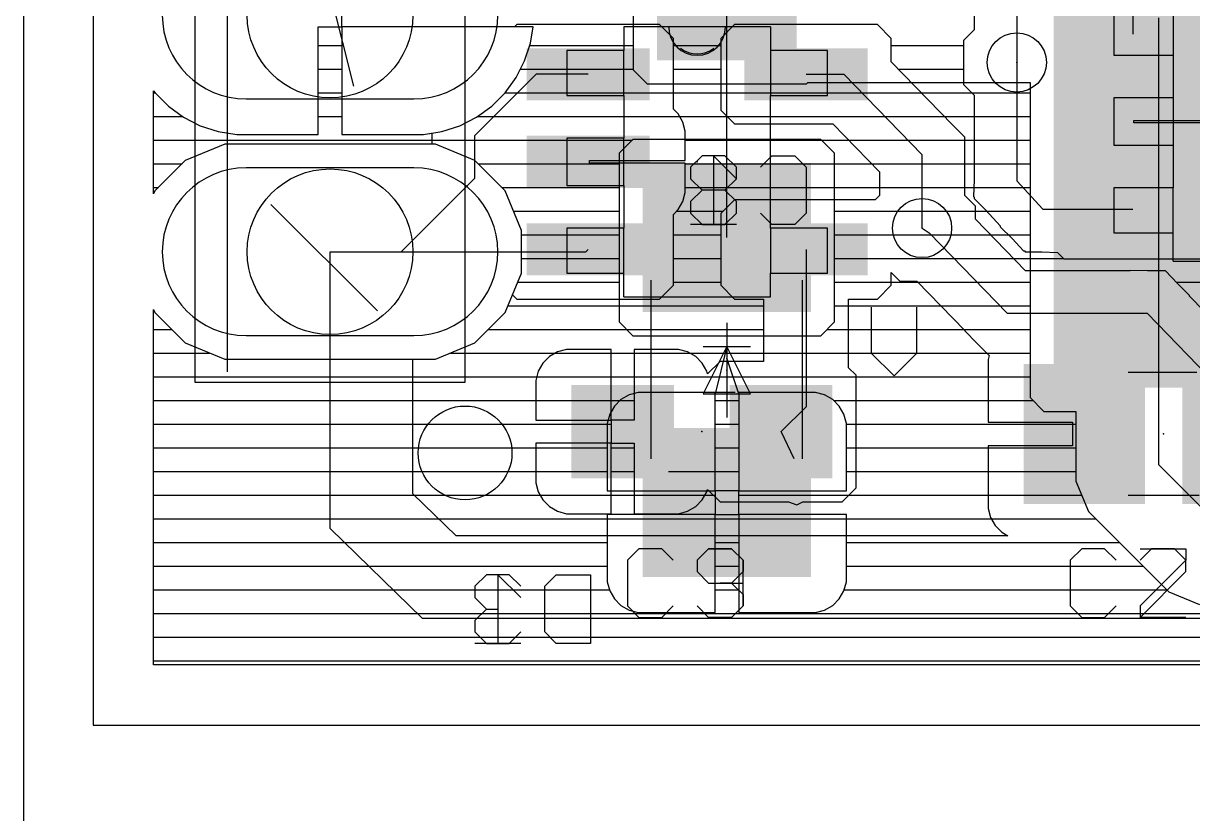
# Model space of a CAD drawing. Extents: x 0 to 50.7, y 0 to 50.
# Drawn here: x 0 to 12.54, y 32.65 to 41.13 of the extents above; entities that cross this region are included whole.
import ezdxf

# ---------------------------------------------------------------- set-up
doc = ezdxf.new("R2010")
doc.units = 0
for name, color, linetype in [('1', 14, 'CONTINUOUS'), ('125', 2, 'CONTINUOUS'), ('126', 214, 'CONTINUOUS'), ('16', 174, 'CONTINUOUS'), ('17', 94, 'CONTINUOUS'), ('18', 94, 'CONTINUOUS'), ('19', 54, 'CONTINUOUS'), ('20', 178, 'CONTINUOUS'), ('21', 251, 'CONTINUOUS'), ('22', 251, 'CONTINUOUS'), ('23', 178, 'CONTINUOUS'), ('24', 178, 'CONTINUOUS'), ('25', 251, 'CONTINUOUS'), ('26', 251, 'CONTINUOUS'), ('51', 251, 'CONTINUOUS'), ('52', 251, 'CONTINUOUS')]:
    doc.layers.add(name, color=color, linetype=linetype)

# ---------------------------------------------------------------- blocks, each defined once
blk = doc.blocks.new('PIE')
blk.add_circle((0, 0), 0.5)
blk = doc.blocks.new('RECT')
blk.add_solid([(-0.5, -0.5), (0.5, -0.5), (-0.5, 0.5), (0.5, 0.5)])
blk = doc.blocks.new('LONGP100')
blk.add_lwpolyline([(-0.5, -0.5), (0.5, -0.5, 1), (0.5, 0.5), (-0.5, 0.5, 1)], format="xyb", close=True)
blk = doc.blocks.new('ROUNDV')
blk.add_circle((0, 0), 0.5)

msp = doc.modelspace()

# ---------------------------------------------------------------- linework, layer by layer
at = {"layer": '1'}
for p, q in [((11.9002, 41.803), (11.9002, 41.0156)), ((10.1984, 41.4082), (10.1984, 41.0618)), ((3.4166, 41.0918), (3.4166, 41.3458)), ((10.6556, 41.2188), (10.6556, 40.7108)), ((3.1626, 39.9378), (3.1626, 41.0918)), ((3.1626, 41.0918), (3.4166, 41.0918)), ((5.2672, 41.0918), (3.4166, 41.0918)), ((3.4166, 41.0918), (3.4166, 39.9378)), ((5.2926, 41.1172), (5.2672, 41.0918)), ((6.8238, 41.1172), (5.2926, 41.1172)), ((6.9726, 40.9684), (6.8238, 41.1172)), ((7.6294, 41.1172), (7.4806, 40.9684)), ((9.1606, 41.1172), (7.6294, 41.1172)), ((9.3094, 40.9684), (9.1606, 41.1172)), ((10.1984, 41.0618), (10.0841, 40.9475)), ((3.1626, 40.894), (3.4166, 40.894)), ((6.9726, 40.2082), (6.9726, 40.9684)), ((6.9726, 40.894), (7.4806, 40.894)), ((7.4806, 40.9684), (7.4806, 40.1992)), ((9.3094, 40.7169), (9.3094, 40.9684)), ((9.3094, 40.894), (10.0841, 40.894)), ((10.0841, 40.9475), (10.0841, 40.4741)), ((3.1626, 40.64), (3.4166, 40.64)), ((6.9726, 40.64), (7.4806, 40.64)), ((9.9653, 40.0411), (9.3094, 40.7169)), ((9.384, 40.64), (10.0841, 40.64)), ((10.6556, 40.7108), (10.6556, 39.4408)), ((5.4994, 40.5838), (4.839, 39.9234)), ((6.0582, 40.5838), (5.4994, 40.5838)), ((8.395, 40.5838), (8.8014, 40.5838)), ((8.8014, 40.5838), (9.6396, 39.7202)), ((1.3973, 39.2987), (1.3973, 40.4052)), ((1.3973, 40.4052), (1.4125, 40.3843)), ((1.3973, 40.386), (1.4113, 40.386)), ((1.4125, 40.3843), (1.5551, 40.2417)), ((3.1626, 40.386), (3.4166, 40.386)), ((6.9726, 40.386), (7.4806, 40.386)), ((9.6305, 40.386), (10.1722, 40.386)), ((10.0841, 40.4741), (10.1984, 40.3598)), ((10.1984, 40.3598), (10.1984, 39.4507)), ((1.5551, 40.2417), (1.7182, 40.1232)), ((7.0235, 40.1573), (6.9726, 40.2082)), ((7.0736, 40.0705), (7.0235, 40.1573)), ((7.4806, 40.1992), (7.6294, 40.0504)), ((1.3973, 40.132), (1.7061, 40.132)), ((1.7182, 40.1232), (1.8979, 40.0316)), ((1.8979, 40.0316), (2.0896, 39.9693)), ((3.1626, 40.132), (3.4166, 40.132)), ((7.0381, 40.132), (7.5478, 40.132)), ((7.0996, 39.9736), (7.0736, 40.0705)), ((7.6294, 40.0504), (8.682, 40.0504)), ((8.682, 40.0504), (9.1824, 39.5348)), ((9.877, 40.132), (10.1984, 40.132)), ((10.0968, 39.9096), (9.9653, 40.0411)), ((11.9129, 40.0631), (11.9129, 40.0885)), ((11.9129, 40.0885), (12.9162, 40.0885)), ((12.9162, 40.0631), (11.9129, 40.0631)), ((2.0896, 39.9693), (2.2888, 39.9378)), ((2.2888, 39.9378), (3.1626, 39.9378)), ((3.4166, 39.9378), (4.2904, 39.9378)), ((4.2904, 39.9378), (4.3818, 39.9523)), ((4.3818, 39.9523), (4.3818, 39.8328)), ((4.839, 39.9234), (4.839, 39.4662)), ((7.0996, 39.6567), (7.0996, 39.9736)), ((10.0968, 39.9056), (10.0968, 39.9096)), ((10.0996, 39.9027), (10.0968, 39.9056)), ((10.0968, 39.7168), (10.0996, 39.9027)), ((1.3973, 39.878), (4.3818, 39.878)), ((2.1601, 39.8328), (1.7359, 39.6571)), ((4.3818, 39.8328), (2.1601, 39.8328)), ((7.0996, 39.878), (8.8493, 39.878)), ((10.0992, 39.878), (10.1984, 39.878)), ((1.7359, 39.6571), (1.4113, 39.3325)), ((6.0709, 39.6313), (6.0709, 39.6567)), ((6.0709, 39.6567), (7.0996, 39.6567)), ((9.6396, 38.9328), (9.6396, 39.7202)), ((10.0968, 39.2838), (10.0968, 39.7168)), ((1.3973, 39.624), (1.7028, 39.624)), ((7.0996, 39.6313), (6.0709, 39.6313)), ((7.0996, 39.3144), (7.0996, 39.6313)), ((7.0996, 39.624), (9.0958, 39.624)), ((9.1824, 39.5348), (9.1824, 39.2838)), ((10.0968, 39.624), (10.1984, 39.624)), ((4.839, 39.4662), (4.0516, 38.6788)), ((10.1984, 39.4507), (10.1906, 39.2715)), ((10.6556, 39.4408), (10.935, 39.136)), ((1.3973, 39.37), (1.4488, 39.37)), ((1.4113, 39.3325), (1.3973, 39.2987)), ((7.0736, 39.2175), (7.0996, 39.3144)), ((7.0996, 39.37), (9.1824, 39.37)), ((9.1824, 39.2838), (9.1362, 39.2376)), ((10.0968, 39.37), (10.1949, 39.37)), ((10.2111, 39.1695), (10.0968, 39.2838)), ((10.1906, 39.2715), (10.1984, 39.263)), ((10.1984, 39.263), (10.1984, 39.2514)), ((6.9726, 39.0798), (7.0235, 39.1307)), ((7.0235, 39.1307), (7.0736, 39.2175)), ((7.6294, 39.2376), (7.4806, 39.0888)), ((9.1362, 39.2376), (7.6294, 39.2376)), ((10.1984, 39.2514), (10.3253, 39.1245)), ((10.2111, 39.0281), (10.2111, 39.1695)), ((10.935, 39.136), (11.9002, 39.136)), ((6.9726, 38.3196), (6.9726, 39.0798)), ((7.0088, 39.116), (7.5078, 39.116)), ((7.4806, 39.0888), (7.4806, 38.3196)), ((10.2111, 39.116), (10.3331, 39.116)), ((10.7474, 38.4756), (10.2111, 39.0281)), ((10.3253, 39.1245), (10.4778, 38.9582)), ((9.6396, 38.9328), (9.7158, 38.882)), ((9.7158, 38.882), (10.554, 38.0184)), ((10.4778, 38.9582), (10.4778, 38.9466)), ((10.4778, 38.9466), (10.6047, 38.8197)), ((6.9726, 38.862), (7.4806, 38.862)), ((10.3723, 38.862), (10.5624, 38.862)), ((10.6047, 38.8197), (10.7259, 38.6875)), ((3.2896, 35.707), (3.2896, 38.6788)), ((3.2896, 38.6788), (4.0516, 38.6788)), ((4.0516, 38.6788), (6.0328, 38.6788)), ((6.0328, 38.6788), (6.0582, 38.7042)), ((8.395, 38.7042), (8.395, 37.016)), ((10.7259, 38.6875), (10.7375, 38.687)), ((10.7375, 38.687), (10.7456, 38.6788)), ((10.7456, 38.6788), (10.9251, 38.6788)), ((10.9251, 38.6788), (11.091, 38.6716)), ((11.091, 38.6716), (11.16, 38.6026)), ((6.9726, 38.608), (7.4806, 38.608)), ((10.6189, 38.608), (11.1546, 38.608)), ((11.16, 38.6026), (12.6404, 38.6026)), ((9.3094, 38.3196), (9.3094, 38.4548)), ((9.3094, 38.4548), (9.4029, 38.3613)), ((11.8676, 38.4756), (10.7474, 38.4756)), ((11.8707, 38.4786), (11.8676, 38.4756)), ((12.0564, 38.4756), (11.8707, 38.4786)), ((12.242, 38.4756), (12.0564, 38.4756)), ((12.2451, 38.4725), (12.242, 38.4756)), ((12.2494, 38.4724), (12.2451, 38.4725)), ((12.3785, 38.339), (12.2494, 38.4724)), ((6.8238, 38.1708), (6.9726, 38.3196)), ((6.9726, 38.354), (7.4806, 38.354)), ((7.4806, 38.3196), (7.6294, 38.1708)), ((9.1606, 38.1708), (9.3094, 38.3196)), ((9.3094, 38.354), (9.5911, 38.354)), ((9.4029, 38.3613), (9.584, 38.3613)), ((9.584, 38.3613), (10.0968, 37.833)), ((12.3641, 38.354), (12.9924, 38.354)), ((12.5098, 38.2078), (12.3785, 38.339)), ((5.1679, 38.0251), (5.2471, 38.2163)), ((5.2471, 38.2163), (5.2926, 38.1708)), ((5.2926, 38.1708), (6.8238, 38.1708)), ((7.6294, 38.1708), (7.9378, 38.1708)), ((7.9378, 38.1708), (7.9378, 37.5024)), ((8.8522, 37.4328), (8.8522, 38.1708)), ((8.8522, 38.1708), (9.1606, 38.1708)), ((12.5098, 38.2034), (12.5098, 38.2078)), ((12.9708, 37.727), (12.5098, 38.2034)), ((4.8433, 37.7005), (5.1679, 38.0251)), ((5.1989, 38.1), (7.9378, 38.1)), ((8.8522, 38.1), (9.8377, 38.1)), ((10.554, 38.0184), (12.0526, 38.0184)), ((12.0526, 38.0184), (12.8146, 37.231)), ((4.9888, 37.846), (7.9378, 37.846)), ((8.8522, 37.846), (10.0842, 37.846)), ((10.0968, 37.833), (10.0968, 37.829)), ((10.0968, 37.829), (10.2284, 37.6974)), ((4.4191, 37.5248), (4.8433, 37.7005)), ((5.8272, 37.6294), (5.7303, 37.6034)), ((6.3044, 37.6294), (5.8272, 37.6294)), ((6.3044, 36.8714), (6.3044, 37.6294)), ((7.0276, 37.6294), (6.5504, 37.6294)), ((6.5504, 37.6294), (6.5504, 36.8714)), ((7.1245, 37.6034), (7.0276, 37.6294)), ((10.2284, 37.6974), (10.3578, 37.5641)), ((4.1786, 36.082), (4.1786, 37.5248)), ((4.1786, 37.5248), (4.4191, 37.5248)), ((4.5814, 37.592), (5.7105, 37.592)), ((5.6435, 37.5533), (5.5725, 37.4823)), ((5.7303, 37.6034), (5.6435, 37.5533)), ((6.3044, 37.592), (6.5504, 37.592)), ((7.2113, 37.5533), (7.1245, 37.6034)), ((7.1443, 37.592), (7.9378, 37.592)), ((7.2823, 37.4823), (7.2113, 37.5533)), ((7.4722, 37.5024), (7.3394, 37.3696)), ((7.9378, 37.5024), (7.4722, 37.5024)), ((8.8522, 37.592), (10.3307, 37.592)), ((10.3604, 37.564), (10.3494, 37.5232)), ((10.3494, 37.5232), (10.3494, 36.85)), ((10.3578, 37.5641), (10.3604, 37.564)), ((5.5224, 37.3955), (5.4964, 37.2986)), ((5.5725, 37.4823), (5.5224, 37.3955)), ((7.3324, 37.3955), (7.2823, 37.4823)), ((7.3394, 37.3696), (7.3324, 37.3955)), ((8.9314, 37.3536), (8.8522, 37.4328)), ((4.1786, 37.338), (5.507, 37.338)), ((5.4964, 37.2986), (5.4964, 36.8714)), ((6.3044, 37.338), (6.5504, 37.338)), ((8.9314, 36.1432), (8.9314, 37.3536)), ((8.9314, 37.338), (10.3494, 37.338)), ((4.1786, 37.084), (5.4964, 37.084)), ((6.3044, 37.084), (6.5504, 37.084)), ((8.395, 37.016), (8.1274, 36.7484)), ((8.9314, 37.084), (10.3494, 37.084)), ((4.1786, 36.83), (6.3044, 36.83)), ((5.4964, 36.8714), (6.3044, 36.8714)), ((6.5504, 36.8714), (6.3044, 36.8714)), ((6.3044, 36.8714), (6.3044, 36.6254)), ((8.268, 36.4572), (8.1274, 36.7484)), ((8.9314, 36.83), (11.2534, 36.83)), ((10.3494, 36.85), (11.2534, 36.85)), ((11.2534, 36.85), (11.2534, 36.596)), ((6.3044, 36.6254), (5.4964, 36.6254)), ((5.4964, 36.6254), (5.4964, 36.1982)), ((6.3044, 35.8674), (6.3044, 36.6254)), ((6.3044, 36.6254), (6.5504, 36.6254)), ((6.5504, 36.6254), (6.5504, 35.8674)), ((4.1786, 36.576), (5.4964, 36.576)), ((6.3044, 36.576), (6.5504, 36.576)), ((8.9314, 36.576), (10.3494, 36.576)), ((11.2534, 36.596), (10.3494, 36.596)), ((10.3494, 36.596), (10.3494, 35.9228)), ((4.1786, 36.322), (5.4964, 36.322)), ((6.3044, 36.322), (6.5504, 36.322)), ((8.9314, 36.322), (10.3494, 36.322)), ((5.4964, 36.1982), (5.5224, 36.1013)), ((7.3324, 36.1013), (7.3394, 36.1272)), ((7.3394, 36.1272), (7.4722, 35.9944)), ((8.7826, 35.9944), (8.9314, 36.1432)), ((4.6417, 35.6308), (4.1786, 36.082)), ((4.193, 36.068), (5.5416, 36.068)), ((5.5224, 36.1013), (5.5725, 36.0145)), ((5.5725, 36.0145), (5.6435, 35.9435)), ((6.3044, 36.068), (6.5504, 36.068)), ((7.2113, 35.9435), (7.2823, 36.0145)), ((7.2823, 36.0145), (7.3324, 36.1013)), ((7.3132, 36.068), (7.3986, 36.068)), ((8.8562, 36.068), (10.3494, 36.068)), ((5.6435, 35.9435), (5.7303, 35.8934)), ((5.7303, 35.8934), (5.8272, 35.8674)), ((7.0276, 35.8674), (7.1245, 35.8934)), ((7.1245, 35.8934), (7.2113, 35.9435)), ((7.4722, 35.9944), (8.2066, 35.9944)), ((8.2066, 35.9944), (8.2963, 35.9631)), ((8.2963, 35.9631), (8.361, 35.9944)), ((8.361, 35.9944), (8.7826, 35.9944)), ((10.3494, 35.9228), (10.3754, 35.8259)), ((4.4537, 35.814), (10.3823, 35.814)), ((5.8272, 35.8674), (6.3044, 35.8674)), ((6.5504, 35.8674), (7.0276, 35.8674)), ((10.3754, 35.8259), (10.4255, 35.7391)), ((4.2802, 34.7418), (3.2896, 35.707)), ((10.5611, 35.6308), (4.6417, 35.6308)), ((10.4255, 35.7391), (10.4965, 35.6681)), ((10.4965, 35.6681), (10.5611, 35.6308)), ((14.6688, 34.7418), (4.2802, 34.7418))]:
    msp.add_line(p, q, dxfattribs=at)
at = {"layer": '125'}
for p, q in [((6.6019, 35.4917), (6.4791, 35.3689)), ((6.4791, 35.3689), (6.4791, 34.8774)), ((6.8477, 35.4917), (6.6019, 35.4917)), ((6.9706, 35.3689), (6.8477, 35.4917)), ((7.2275, 35.3689), (7.3504, 35.4917)), ((7.3504, 35.4917), (7.5961, 35.4917)), ((7.5961, 35.4917), (7.719, 35.3689)), ((7.719, 35.3689), (7.719, 35.246)), ((11.3517, 35.4917), (11.2289, 35.3689)), ((11.2289, 35.3689), (11.2289, 34.8774)), ((11.5975, 35.4917), (11.3517, 35.4917)), ((11.7204, 35.3689), (11.5975, 35.4917)), ((12.1002, 35.4917), (11.9773, 35.3689)), ((12.3459, 35.4917), (12.1002, 35.4917)), ((12.4688, 35.3689), (12.3459, 35.4917)), ((12.4688, 35.246), (12.4688, 35.3689)), ((7.719, 35.246), (7.5961, 35.1231)), ((11.9773, 34.7545), (12.4688, 35.246)), ((7.5961, 35.1231), (7.4732, 35.1231)), ((7.5961, 35.1231), (7.719, 35.0002)), ((7.719, 35.0002), (7.719, 34.8774)), ((6.4791, 34.8774), (6.6019, 34.7545)), ((6.8477, 34.7545), (6.9706, 34.8774)), ((7.3504, 34.7545), (7.2275, 34.8774)), ((7.719, 34.8774), (7.5961, 34.7545)), ((11.2289, 34.8774), (11.3517, 34.7545)), ((11.5975, 34.7545), (11.7204, 34.8774)), ((6.6019, 34.7545), (6.8477, 34.7545)), ((7.5961, 34.7545), (7.3504, 34.7545)), ((11.3517, 34.7545), (11.5975, 34.7545)), ((12.4688, 34.7545), (11.9773, 34.7545))]:
    msp.add_line(p, q, dxfattribs=at)
at = {"layer": '126'}
for p, q in [((7.6481, 39.4624), (7.4023, 39.7081)), ((7.4023, 39.7081), (7.4023, 38.9709)), ((7.905, 39.5853), (8.0279, 39.7081)), ((8.0279, 39.7081), (8.2736, 39.7081)), ((8.2736, 39.7081), (8.3965, 39.5853)), ((8.3965, 39.5853), (8.3965, 39.0938)), ((8.0279, 38.9709), (7.905, 39.0938)), ((8.3965, 39.0938), (8.2736, 38.9709)), ((7.6481, 38.9709), (7.1566, 38.9709)), ((8.2736, 38.9709), (8.0279, 38.9709)), ((5.3349, 34.9666), (5.0892, 35.2123)), ((5.0892, 35.2123), (5.0892, 34.4751)), ((5.5918, 35.0895), (5.7147, 35.2123)), ((5.7147, 35.2123), (6.0833, 35.2123)), ((6.0833, 35.2123), (6.0833, 34.4751)), ((5.5918, 34.598), (5.5918, 35.0895)), ((5.7147, 34.4751), (5.5918, 34.598)), ((5.3349, 34.4751), (4.8434, 34.4751)), ((6.0833, 34.4751), (5.7147, 34.4751))]:
    msp.add_line(p, q, dxfattribs=at)
at = {"layer": '16'}
for p, q in [((6.5416, 42.14), (6.5416, 40.6296)), ((3.4166, 41.0918), (3.4166, 41.3458)), ((12.1796, 36.3928), (12.1796, 41.1908)), ((3.1626, 39.9378), (3.1626, 41.0918)), ((3.1626, 41.0918), (3.4166, 41.0918)), ((5.4665, 41.0918), (3.4166, 41.0918)), ((3.4166, 41.0918), (3.4166, 39.9378)), ((5.4391, 40.9188), (5.4665, 41.0918)), ((3.1626, 40.894), (3.4166, 40.894)), ((5.3767, 40.7271), (5.4391, 40.9188)), ((5.431, 40.894), (6.5416, 40.894)), ((3.1626, 40.64), (3.4166, 40.64)), ((5.2852, 40.5474), (5.3767, 40.7271)), ((5.3324, 40.64), (6.5416, 40.64)), ((5.1667, 40.3843), (5.2852, 40.5474)), ((6.5416, 40.6296), (6.6904, 40.4808)), ((1.3973, 39.2987), (1.3973, 40.4052)), ((1.3973, 40.4052), (1.4125, 40.3843)), ((1.3973, 40.386), (1.4113, 40.386)), ((1.4125, 40.3843), (1.5551, 40.2417)), ((3.1626, 40.386), (3.4166, 40.386)), ((5.0241, 40.2417), (5.1667, 40.3843)), ((5.1679, 40.386), (10.7976, 40.386)), ((6.6904, 40.4808), (8.4008, 40.4808)), ((8.4008, 40.4808), (8.4158, 40.4958)), ((8.4158, 40.4958), (10.7976, 40.4958)), ((10.7976, 40.4958), (10.7976, 37.1136)), ((1.5551, 40.2417), (1.7182, 40.1232)), ((4.861, 40.1232), (5.0241, 40.2417)), ((1.3973, 40.132), (1.7061, 40.132)), ((1.7182, 40.1232), (1.8979, 40.0316)), ((1.8979, 40.0316), (2.0896, 39.9693)), ((3.1626, 40.132), (3.4166, 40.132)), ((4.4896, 39.9693), (4.6813, 40.0316)), ((4.6813, 40.0316), (4.861, 40.1232)), ((4.8731, 40.132), (10.7976, 40.132)), ((2.0896, 39.9693), (2.2888, 39.9378)), ((2.2888, 39.9378), (3.1626, 39.9378)), ((3.4166, 39.9378), (4.2904, 39.9378)), ((4.2904, 39.9378), (4.4896, 39.9693)), ((6.5389, 39.8848), (6.3901, 39.736)), ((8.5523, 39.8848), (6.5389, 39.8848)), ((8.7011, 39.736), (8.5523, 39.8848)), ((1.3973, 39.878), (6.5321, 39.878)), ((2.1601, 39.8328), (1.7359, 39.6571)), ((4.4191, 39.8328), (2.1601, 39.8328)), ((4.8433, 39.6571), (4.4191, 39.8328)), ((8.5591, 39.878), (10.7976, 39.878)), ((1.7359, 39.6571), (1.4113, 39.3325)), ((5.1679, 39.3325), (4.8433, 39.6571)), ((6.3901, 39.736), (6.3901, 37.9256)), ((8.7011, 37.9256), (8.7011, 39.736)), ((1.3973, 39.624), (1.7028, 39.624)), ((4.8764, 39.624), (6.3901, 39.624)), ((8.7011, 39.624), (10.7976, 39.624)), ((1.3973, 39.37), (1.4488, 39.37)), ((1.4113, 39.3325), (1.3973, 39.2987)), ((5.1304, 39.37), (6.3901, 39.37)), ((5.3436, 38.9083), (5.1679, 39.3325)), ((8.7011, 39.37), (10.7976, 39.37)), ((5.2576, 39.116), (6.3901, 39.116)), ((8.7011, 39.116), (10.7976, 39.116)), ((5.3436, 38.4493), (5.3436, 38.9083)), ((5.3436, 38.862), (6.3901, 38.862)), ((8.7011, 38.862), (10.7976, 38.862)), ((5.3436, 38.608), (6.3901, 38.608)), ((8.7011, 38.608), (10.7976, 38.608)), ((5.1679, 38.0251), (5.3436, 38.4493)), ((5.3041, 38.354), (6.3901, 38.354)), ((8.7011, 38.354), (10.7976, 38.354)), ((1.3973, 34.2465), (1.3973, 38.0589)), ((1.3973, 38.0589), (1.4113, 38.0251)), ((1.4113, 38.0251), (1.7359, 37.7005)), ((4.8433, 37.7005), (5.1679, 38.0251)), ((5.1989, 38.1), (6.3901, 38.1)), ((8.7011, 38.1), (10.7976, 38.1)), ((6.3901, 37.9256), (6.5389, 37.7768)), ((8.5523, 37.7768), (8.7011, 37.9256)), ((1.3973, 37.846), (1.5904, 37.846)), ((4.9888, 37.846), (6.4697, 37.846)), ((6.5389, 37.7768), (8.5523, 37.7768)), ((8.6215, 37.846), (10.7976, 37.846)), ((1.7359, 37.7005), (2.1601, 37.5248)), ((4.4191, 37.5248), (4.8433, 37.7005)), ((1.3973, 37.592), (1.9978, 37.592)), ((2.1601, 37.5248), (4.4191, 37.5248)), ((4.5814, 37.592), (10.7976, 37.592)), ((1.3973, 37.338), (10.7976, 37.338)), ((6.497, 37.1418), (6.4102, 37.0917)), ((6.5939, 37.1678), (6.497, 37.1418)), ((7.4186, 37.1678), (6.5939, 37.1678)), ((7.4186, 36.1138), (7.4186, 37.1678)), ((8.4973, 37.1678), (7.6726, 37.1678)), ((7.6726, 37.1678), (7.6726, 36.1138)), ((8.5942, 37.1418), (8.4973, 37.1678)), ((8.681, 37.0917), (8.5942, 37.1418)), ((1.3973, 37.084), (6.4025, 37.084)), ((6.3392, 37.0207), (6.2891, 36.9339)), ((6.4102, 37.0917), (6.3392, 37.0207)), ((7.4186, 37.084), (7.6726, 37.084)), ((8.752, 37.0207), (8.681, 37.0917)), ((8.6887, 37.084), (10.8272, 37.084)), ((8.8021, 36.9339), (8.752, 37.0207)), ((10.7976, 37.1136), (10.9464, 36.9648)), ((6.2891, 36.9339), (6.2631, 36.837)), ((8.8281, 36.837), (8.8021, 36.9339)), ((10.9464, 36.9648), (11.2906, 36.9648)), ((11.2906, 36.9648), (11.2906, 36.216)), ((1.3973, 36.83), (6.2631, 36.83)), ((6.2631, 36.837), (6.2631, 36.1138)), ((7.4186, 36.83), (7.6726, 36.83)), ((8.8281, 36.1138), (8.8281, 36.837)), ((8.8281, 36.83), (11.2906, 36.83)), ((1.3973, 36.576), (6.2631, 36.576)), ((7.4186, 36.576), (7.6726, 36.576)), ((8.8281, 36.576), (11.2906, 36.576)), ((12.7916, 35.7808), (12.1796, 36.3928)), ((1.3973, 36.322), (6.2631, 36.322)), ((7.4186, 36.322), (7.6726, 36.322)), ((8.8281, 36.322), (11.2906, 36.322)), ((11.2906, 36.216), (11.4259, 35.8892)), ((1.3973, 36.068), (7.4186, 36.068)), ((6.2631, 36.1138), (7.4186, 36.1138)), ((7.6726, 36.1138), (7.4186, 36.1138)), ((7.4186, 36.1138), (7.4186, 35.8598)), ((7.6726, 35.8598), (7.6726, 36.1138)), ((7.6726, 36.1138), (8.8281, 36.1138)), ((7.6726, 36.068), (11.3519, 36.068)), ((11.4259, 35.8892), (11.676, 35.6391)), ((1.3973, 35.814), (6.2631, 35.814)), ((7.4186, 35.8598), (6.2631, 35.8598)), ((6.2631, 35.8598), (6.2631, 35.1366)), ((7.4186, 34.8058), (7.4186, 35.8598)), ((7.4186, 35.8598), (7.6726, 35.8598)), ((7.4186, 35.814), (7.6726, 35.814)), ((8.8281, 35.8598), (7.6726, 35.8598)), ((7.6726, 35.8598), (7.6726, 34.8058)), ((8.8281, 35.1366), (8.8281, 35.8598)), ((8.8281, 35.814), (11.5012, 35.814)), ((11.676, 35.6391), (12.288, 35.0271)), ((1.3973, 35.56), (6.2631, 35.56)), ((7.4186, 35.56), (7.6726, 35.56)), ((8.8281, 35.56), (11.7552, 35.56)), ((1.3973, 35.306), (6.2631, 35.306)), ((7.4186, 35.306), (7.6726, 35.306)), ((8.8281, 35.306), (12.0092, 35.306)), ((6.2631, 35.1366), (6.2891, 35.0397)), ((8.8021, 35.0397), (8.8281, 35.1366)), ((1.3973, 35.052), (6.2858, 35.052)), ((6.2891, 35.0397), (6.3392, 34.9529)), ((7.4186, 35.052), (7.6726, 35.052)), ((8.752, 34.9529), (8.8021, 35.0397)), ((8.8054, 35.052), (12.2632, 35.052)), ((12.288, 35.0271), (12.6148, 34.8918)), ((6.3392, 34.9529), (6.4102, 34.8819)), ((6.4102, 34.8819), (6.497, 34.8318)), ((8.5942, 34.8318), (8.681, 34.8819)), ((8.681, 34.8819), (8.752, 34.9529)), ((1.3973, 34.798), (16.3272, 34.798)), ((6.497, 34.8318), (6.5939, 34.8058)), ((6.5939, 34.8058), (7.4186, 34.8058)), ((7.6726, 34.8058), (8.4973, 34.8058)), ((8.4973, 34.8058), (8.5942, 34.8318)), ((1.3973, 34.544), (16.6931, 34.544)), ((1.3973, 34.29), (22.6987, 34.29)), ((22.6987, 34.2465), (1.3973, 34.2465))]:
    msp.add_line(p, q, dxfattribs=at)
at = {"layer": '19'}
msp.add_line((7.5456, 38.8308), (7.5456, 41.3848), dxfattribs=at)
at = {"layer": '20'}
for p, q in [((0, 50), (0, 0)), ((0.7496, 48.5988), (0.7496, 33.5988)), ((0.7496, 33.5988), (30.7496, 33.5988))]:
    msp.add_line(p, q, dxfattribs=at)
at = {"layer": '21'}
for p, q in [((1.8396, 45.1588), (1.8396, 37.2788)), ((4.7396, 37.2788), (4.7396, 45.1588)), ((2.1896, 37.3888), (2.1896, 45.0488)), ((7.506, 41.0918), (6.9472, 41.0918)), ((8.014, 39.3138), (8.014, 39.9742)), ((6.9472, 38.1962), (7.506, 38.1962)), ((1.8396, 37.2788), (4.7396, 37.2788))]:
    msp.add_line(p, q, dxfattribs=at)
msp.add_arc((7.2266, 41.0908), 0.2888, 232, 308, dxfattribs=at)
msp.add_arc((7.2266, 41.0908), 0.2888, 232, 308, dxfattribs=at)
at = {"layer": '22'}
for p, q in [((7.5456, 37.9168), (7.5456, 37.6628)), ((7.2916, 37.6628), (7.5456, 37.6628)), ((7.5456, 37.6628), (7.2916, 37.1548)), ((7.5456, 37.6628), (7.4186, 37.1548)), ((7.5456, 37.6628), (7.5456, 37.5358)), ((7.5456, 37.6628), (7.7996, 37.6628)), ((7.7996, 37.1548), (7.5456, 37.6628)), ((7.5456, 37.5358), (7.5456, 36.9008)), ((7.6726, 37.1548), (7.5456, 37.5358)), ((7.2916, 37.1548), (7.4186, 37.1548)), ((7.4186, 37.1548), (7.6726, 37.1548)), ((7.6726, 37.1548), (7.7996, 37.1548))]:
    msp.add_line(p, q, dxfattribs=at)
at = {"layer": '23'}
for p in [(10.6556, 40.7108), (7.2266, 39.644), (9.6396, 38.9328), (7.2774, 36.7484), (12.2304, 36.723)]:
    msp.add_point(p, dxfattribs=at)
at = {"layer": '24'}
msp.add_point((7.5456, 37.4088), dxfattribs=at)
at = {"layer": '25'}
for p, q in [((9.0935, 38.0825), (9.0935, 37.591)), ((9.585, 37.591), (9.585, 38.0825)), ((9.0935, 37.591), (9.3392, 37.3453)), ((9.3392, 37.3453), (9.585, 37.591)), ((6.6019, 35.4917), (6.4791, 35.3689)), ((6.4791, 35.3689), (6.4791, 34.8774)), ((6.8477, 35.4917), (6.6019, 35.4917)), ((6.9706, 35.3689), (6.8477, 35.4917)), ((7.3504, 35.4917), (7.2275, 35.3689)), ((7.2275, 35.3689), (7.2275, 35.246)), ((7.5961, 35.4917), (7.3504, 35.4917)), ((7.719, 35.3689), (7.5961, 35.4917)), ((7.719, 34.8774), (7.719, 35.3689)), ((11.3517, 35.4917), (11.2289, 35.3689)), ((11.2289, 35.3689), (11.2289, 34.8774)), ((11.5975, 35.4917), (11.3517, 35.4917)), ((11.7204, 35.3689), (11.5975, 35.4917)), ((11.9773, 35.4917), (12.4688, 35.4917)), ((12.4688, 35.3689), (11.9773, 34.8774)), ((12.4688, 35.4917), (12.4688, 35.3689)), ((7.2275, 35.246), (7.3504, 35.1231)), ((7.3504, 35.1231), (7.719, 35.1231)), ((6.4791, 34.8774), (6.6019, 34.7545)), ((6.8477, 34.7545), (6.9706, 34.8774)), ((7.2275, 34.8774), (7.3504, 34.7545)), ((7.5961, 34.7545), (7.719, 34.8774)), ((11.2289, 34.8774), (11.3517, 34.7545)), ((11.5975, 34.7545), (11.7204, 34.8774)), ((11.9773, 34.8774), (11.9773, 34.7545)), ((6.6019, 34.7545), (6.8477, 34.7545)), ((7.3504, 34.7545), (7.5961, 34.7545)), ((11.3517, 34.7545), (11.5975, 34.7545))]:
    msp.add_line(p, q, dxfattribs=at)
at = {"layer": '26'}
for p, q in [((7.2795, 39.7081), (7.1566, 39.5853)), ((7.5252, 39.7081), (7.2795, 39.7081)), ((7.6481, 39.5853), (7.5252, 39.7081)), ((7.905, 39.5853), (8.0279, 39.7081)), ((8.0279, 39.7081), (8.2736, 39.7081)), ((8.2736, 39.7081), (8.3965, 39.5853)), ((7.1566, 39.5853), (7.1566, 39.4624)), ((7.6481, 39.4624), (7.6481, 39.5853)), ((8.3965, 39.5853), (8.3965, 39.0938)), ((7.1566, 39.4624), (7.2795, 39.3395)), ((7.5252, 39.3395), (7.6481, 39.4624)), ((7.2795, 39.3395), (7.1566, 39.2166)), ((7.5252, 39.3395), (7.2795, 39.3395)), ((7.6481, 39.2166), (7.5252, 39.3395)), ((7.1566, 39.2166), (7.1566, 39.0938)), ((7.6481, 39.0938), (7.6481, 39.2166)), ((7.1566, 39.0938), (7.2795, 38.9709)), ((7.5252, 38.9709), (7.6481, 39.0938)), ((8.0279, 38.9709), (7.905, 39.0938)), ((8.3965, 39.0938), (8.2736, 38.9709)), ((7.2795, 38.9709), (7.5252, 38.9709)), ((8.2736, 38.9709), (8.0279, 38.9709)), ((4.9663, 35.2123), (4.8434, 35.0895)), ((5.212, 35.2123), (4.9663, 35.2123)), ((5.3349, 35.0895), (5.212, 35.2123)), ((5.5918, 35.0895), (5.7147, 35.2123)), ((5.7147, 35.2123), (6.0833, 35.2123)), ((6.0833, 35.2123), (6.0833, 34.4751)), ((4.8434, 35.0895), (4.8434, 34.9666)), ((5.5918, 34.598), (5.5918, 35.0895)), ((4.8434, 34.9666), (4.9663, 34.8437)), ((4.9663, 34.8437), (4.8434, 34.7208)), ((4.9663, 34.8437), (5.0892, 34.8437)), ((4.8434, 34.7208), (4.8434, 34.598)), ((4.8434, 34.598), (4.9663, 34.4751)), ((5.212, 34.4751), (5.3349, 34.598)), ((5.7147, 34.4751), (5.5918, 34.598)), ((4.9663, 34.4751), (5.212, 34.4751)), ((6.0833, 34.4751), (5.7147, 34.4751))]:
    msp.add_line(p, q, dxfattribs=at)
at = {"layer": '51'}
for p, q in [((3.5436, 40.4568), (3.1626, 41.9808)), ((11.697, 41.2696), (11.697, 40.787)), ((12.332, 41.2696), (12.332, 40.787)), ((6.4392, 41.0918), (6.4392, 40.8378)), ((6.9218, 41.0918), (6.4392, 41.0918)), ((7.5314, 41.0918), (6.9218, 41.0918)), ((8.014, 41.0918), (7.5314, 41.0918)), ((8.014, 41.0918), (8.014, 40.8378)), ((6.4392, 40.8378), (5.8296, 40.8378)), ((5.8296, 40.8378), (5.8296, 40.3552)), ((6.4392, 40.3552), (6.4392, 40.8378)), ((8.014, 40.8378), (8.014, 40.3552)), ((8.6236, 40.8378), (8.014, 40.8378)), ((8.6236, 40.3552), (8.6236, 40.8378)), ((11.697, 40.787), (12.332, 40.787)), ((12.332, 40.787), (12.332, 40.3298)), ((5.8296, 40.3552), (6.4392, 40.3552)), ((6.4392, 40.3552), (6.4392, 39.898)), ((8.014, 38.9328), (8.014, 40.3552)), ((8.014, 40.3552), (8.6236, 40.3552)), ((12.332, 40.3298), (11.697, 40.3298)), ((11.697, 40.3298), (11.697, 39.8218)), ((12.332, 40.3298), (12.332, 39.8218)), ((6.4392, 39.898), (5.8296, 39.898)), ((5.8296, 39.898), (5.8296, 39.39)), ((6.4392, 39.39), (6.4392, 39.898)), ((11.697, 39.8218), (12.332, 39.8218)), ((12.332, 39.8218), (12.332, 39.3646)), ((5.8296, 39.39), (6.4392, 39.39)), ((6.4392, 39.39), (6.4392, 38.9328)), ((12.332, 39.3646), (11.697, 39.3646)), ((11.697, 39.3646), (11.697, 38.882)), ((12.332, 38.882), (12.332, 39.3646)), ((3.7976, 38.0438), (2.6546, 39.1868)), ((6.4392, 38.9328), (5.8296, 38.9328)), ((5.8296, 38.9328), (5.8296, 38.4502)), ((6.4392, 38.4502), (6.4392, 38.9328)), ((8.014, 38.9328), (8.014, 38.4502)), ((8.6236, 38.9328), (8.014, 38.9328)), ((8.6236, 38.4502), (8.6236, 38.9328)), ((11.697, 38.882), (12.332, 38.882)), ((12.332, 38.5772), (12.332, 38.882)), ((12.332, 38.5772), (14.0592, 38.5772)), ((5.8296, 38.4502), (6.4392, 38.4502)), ((6.4392, 38.1962), (6.4392, 38.4502)), ((8.014, 38.1962), (8.014, 38.4502)), ((8.014, 38.4502), (8.6236, 38.4502)), ((6.4392, 38.1962), (8.014, 38.1962)), ((12.5864, 37.383), (11.8494, 37.383)), ((7.6334, 37.1674), (6.9214, 37.1674)), ((7.6334, 36.3164), (6.9214, 36.3164)), ((12.6114, 36.063), (11.8494, 36.063))]:
    msp.add_line(p, q, dxfattribs=at)
for centre in [(3.2896, 41.2188), (3.2896, 38.6788)]:
    msp.add_circle(centre, 0.889, dxfattribs=at)
msp.add_arc((7.2266, 41.0918), 0.3048, 180, 0, dxfattribs=at)
msp.add_arc((7.2266, 41.0918), 0.3048, 180, 0, dxfattribs=at)
at = {"layer": '52'}
for p, q in [((6.7328, 36.4563), (6.7328, 38.374)), ((8.3584, 36.4563), (8.3584, 38.374))]:
    msp.add_line(p, q, dxfattribs=at)

# ---------------------------------------------------------------- block references
at = {"layer": '1'}
for name, p, xscale, yscale in [('RECT', (11.9002, 41.0156), 1.27, 0.5588), ('PIE', (10.6556, 40.7108), 0.635, 0.635), ('RECT', (6.0582, 40.5838), 1.3208, 0.5588), ('RECT', (8.395, 40.5838), 1.3208, 0.5588), ('RECT', (11.9002, 40.0758), 1.27, 0.5588), ('RECT', (6.0582, 39.644), 1.3208, 0.5588), ('RECT', (11.9002, 39.136), 1.27, 0.5588), ('PIE', (9.6396, 38.9328), 0.635, 0.635), ('RECT', (6.0582, 38.7042), 1.3208, 0.5588), ('RECT', (8.395, 38.7042), 1.3208, 0.5588)]:
    msp.add_blockref(name, p, dxfattribs=dict(at, xscale=xscale, yscale=yscale))
at = {"layer": '1', "xscale": 1.3, "yscale": 1.5, "rotation": 180}
for p in [(11.3804, 36.723), (13.0804, 36.723)]:
    msp.add_blockref('RECT', p, dxfattribs=at)
at = {"layer": '1', "xscale": 1.1, "rotation": 180}
for p in [(6.4274, 36.7484), (8.1274, 36.7484)]:
    msp.add_blockref('RECT', p, dxfattribs=at)
at = {"layer": '16', "xscale": 2.2, "yscale": 8}
msp.add_blockref('RECT', (12.1516, 41.2188), dxfattribs=at)
at = {"layer": '16'}
for p, xscale, yscale, rotation in [((7.5456, 41.3848), 1.3, 1.5, 90), ((7.5456, 38.8308), 1.6, 1.803, 270), ((7.5456, 35.9868), 1.6, 1.803, 270)]:
    msp.add_blockref('RECT', p, dxfattribs=dict(at, xscale=xscale, yscale=yscale, rotation=rotation))
at = {"layer": '17', "xscale": 1.8, "yscale": 1.8, "rotation": 180}
for p in [(3.2896, 41.2188), (3.2896, 41.2188), (3.2896, 38.6788), (3.2896, 38.6788)]:
    msp.add_blockref('LONGP100', p, dxfattribs=at)
at = {"layer": '18', "xscale": 1.0064, "yscale": 1.0064}
msp.add_blockref('ROUNDV', (4.7374, 36.5198), dxfattribs=at)
msp.add_blockref('ROUNDV', (4.7374, 36.5198), dxfattribs=at)
at = {"layer": '51', "rotation": 180}
for p, xscale, yscale in [((11.4998, 36.7219), 0.7501, 1.4501), ((6.6972, 36.7433), 0.5001, 0.95), ((7.8656, 36.7433), 0.5001, 0.95)]:
    msp.add_blockref('RECT', p, dxfattribs=dict(at, xscale=xscale, yscale=yscale))
at = {"layer": '52', "xscale": 0.7366, "yscale": 1.7526, "rotation": 270}
for p in [(7.5456, 38.7296), (7.5456, 36.088)]:
    msp.add_blockref('RECT', p, dxfattribs=at)

doc.saveas('drawing.dxf')
